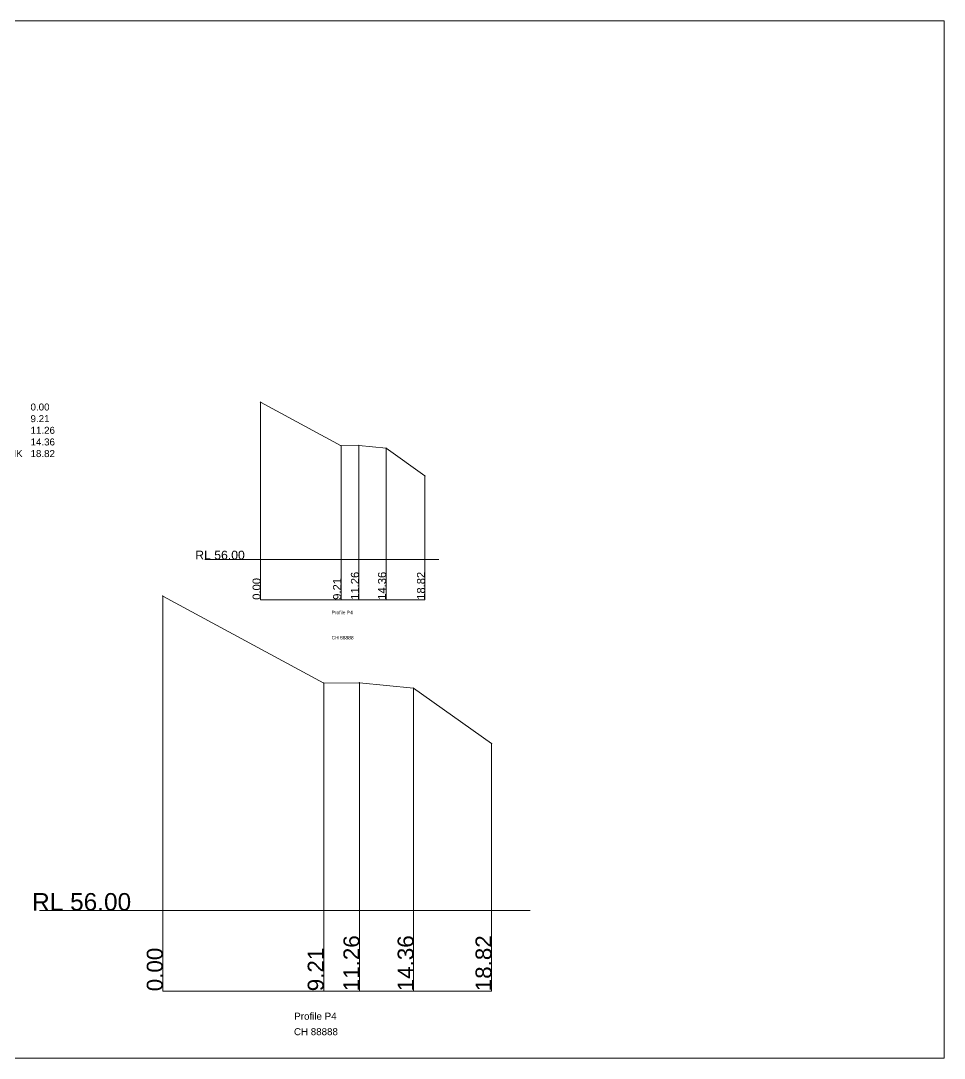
# Model space of a CAD drawing. Extents: x -31393 to 8567496, y -3665 to 8517995.
# Drawn here: x 27403 to 80264, y -2380 to 57020 of the extents above; entities that cross this region are included whole.
import ezdxf

# ---------------------------------------------------------------- set-up
doc = ezdxf.new("R2010")
doc.units = 0
doc.header["$MEASUREMENT"] = 0
doc.header["$PDMODE"] = 35
doc.header["$PDSIZE"] = 20
doc.layers.get('0').update_dxf_attribs({"linetype": 'CONTINUOUS'})
doc.styles.add('MtXpl_arial_ttf_shx', font='arial.ttf.shx')
doc.styles.get("Standard").update_dxf_attribs({"font": 'arial.ttf', "height": 200})

msp = doc.modelspace()

# ---------------------------------------------------------------- linework, layer by layer
at = {"color": 7, "linetype": 'Continuous', "lineweight": 0}
for p, q in [((41131, 35178), (41131, 23868)), ((41131, 35178), (41131, 23868)), ((45738, 32688), (45738, 23868)), ((46760, 32698), (46760, 23868)), ((48311, 32543), (48311, 23868)), ((50541, 30958), (50541, 23868)), ((45738, 30198), (45738, 23868)), ((46760, 30218), (46760, 23868)), ((48311, 29908), (48311, 23868)), ((50541, 23868), (50541, 26738)), ((51332, 26178), (37934, 26178)), ((35531, 24076), (35531, 1455)), ((35531, 24076), (35531, 1455)), ((41131, 23868), (50541, 23868)), ((44744, 19096), (44744, 1455)), ((46789, 19116), (46789, 1455)), ((49891, 18806), (49891, 1455)), ((54351, 15636), (54351, 1455)), ((44744, 14116), (44744, 1455)), ((46789, 14156), (46789, 1455)), ((49891, 13536), (49891, 1455)), ((54351, 1455), (54351, 7196)), ((56566, 6076), (28473, 6076)), ((35531, 1455), (54351, 1455))]:
    msp.add_line(p, q, dxfattribs=at)
at = {"color": 7, "linetype": 'Continuous', "lineweight": 0, "ltscale": 1000}
msp.add_lwpolyline([(-3736, 57020), (80264, 57020), (80264, -2380), (-3736, -2380)], close=True, dxfattribs=at)
at = {"color": 7, "linetype": 'Continuous', "lineweight": 0}
for points in [[(41131, 35178), (45738, 32688), (46760, 32698), (48311, 32543), (50541, 30958)], [(35531, 24076), (44744, 19096), (46789, 19116), (49891, 18806), (54351, 15636)]]:
    msp.add_lwpolyline(points, dxfattribs=at)
for p in [(41131, 35178), (41131, 35178), (45738, 32688), (46760, 32698), (48311, 32543), (50541, 30958), (35531, 24076), (35531, 24076), (44744, 19096), (46789, 19116), (49891, 18806), (54351, 15636)]:
    msp.add_point(p, dxfattribs=at)

# ---------------------------------------------------------------- texts
at = {"color": 7, "linetype": 'Continuous', "lineweight": 0, "style": 'MtXpl_arial_ttf_shx'}
for height, p in [(500, (37392, 26178)), (1000, (28053, 6076))]:
    msp.add_text('RL 56.00', height=height, dxfattribs=at).set_placement(p)
for s, height, p in [('0.00', 458.3, (41131, 23868)), ('9.21', 458.3, (45738, 23868)), ('11.26', 458.3, (46760, 23868)), ('14.36', 458.3, (48311, 23868)), ('18.82', 458.3, (50541, 23868)), ('11.26', 916.7, (46789, 1455)), ('14.36', 916.7, (49891, 1455)), ('18.82', 916.7, (54351, 1455)), ('0.00', 916.7, (35531, 1455)), ('9.21', 916.7, (44744, 1455))]:
    msp.add_text(s, height=height, rotation=90, dxfattribs=at).set_placement(p)
at = {"color": 7, "linetype": 'Continuous', "lineweight": 0, "attachment_point": 1}
for s, width, gutter_width, insert, char_height in [('^IP4^I24^I4931568.83 ^I1412625.30 ^I74.00 ^IP4-CS-TB^I^I0.00 \\P^I^I23^I4931574.87 ^I1412632.29 ^I69.02 ^IP4-CS-BB^I^I9.21 \\P^I^I6^I4931575.78 ^I1412634.13 ^I69.04 ^IP4^I^I^I11.26 \\P^I^I25^I4931577.58 ^I1412636.67 ^I68.73 ^IP4-CS-TB2^I^I14.36 \\P^I^I26^I4931580.28 ^I1412640.11 ^I65.56 ^IP4-CS-ON BANK^I18.82 ', 20462.65, 5000, (10362, 35105), 400), ('Profile P4', 4372.3, 6.25, (45197, 23238), 200), ('CH 88888', 4372.3, 6.25, (45197, 21798), 200), ('Profile P4', 8744.6, 12.5, (43059, 227), 400), ('CH 88888', 8744.6, 12.5, (43040, -660), 400)]:
    msp.add_mtext_dynamic_manual_height_columns(s, width=width, gutter_width=gutter_width, heights=[0], dxfattribs=dict(at, insert=insert, char_height=char_height))

doc.saveas('drawing.dxf')
